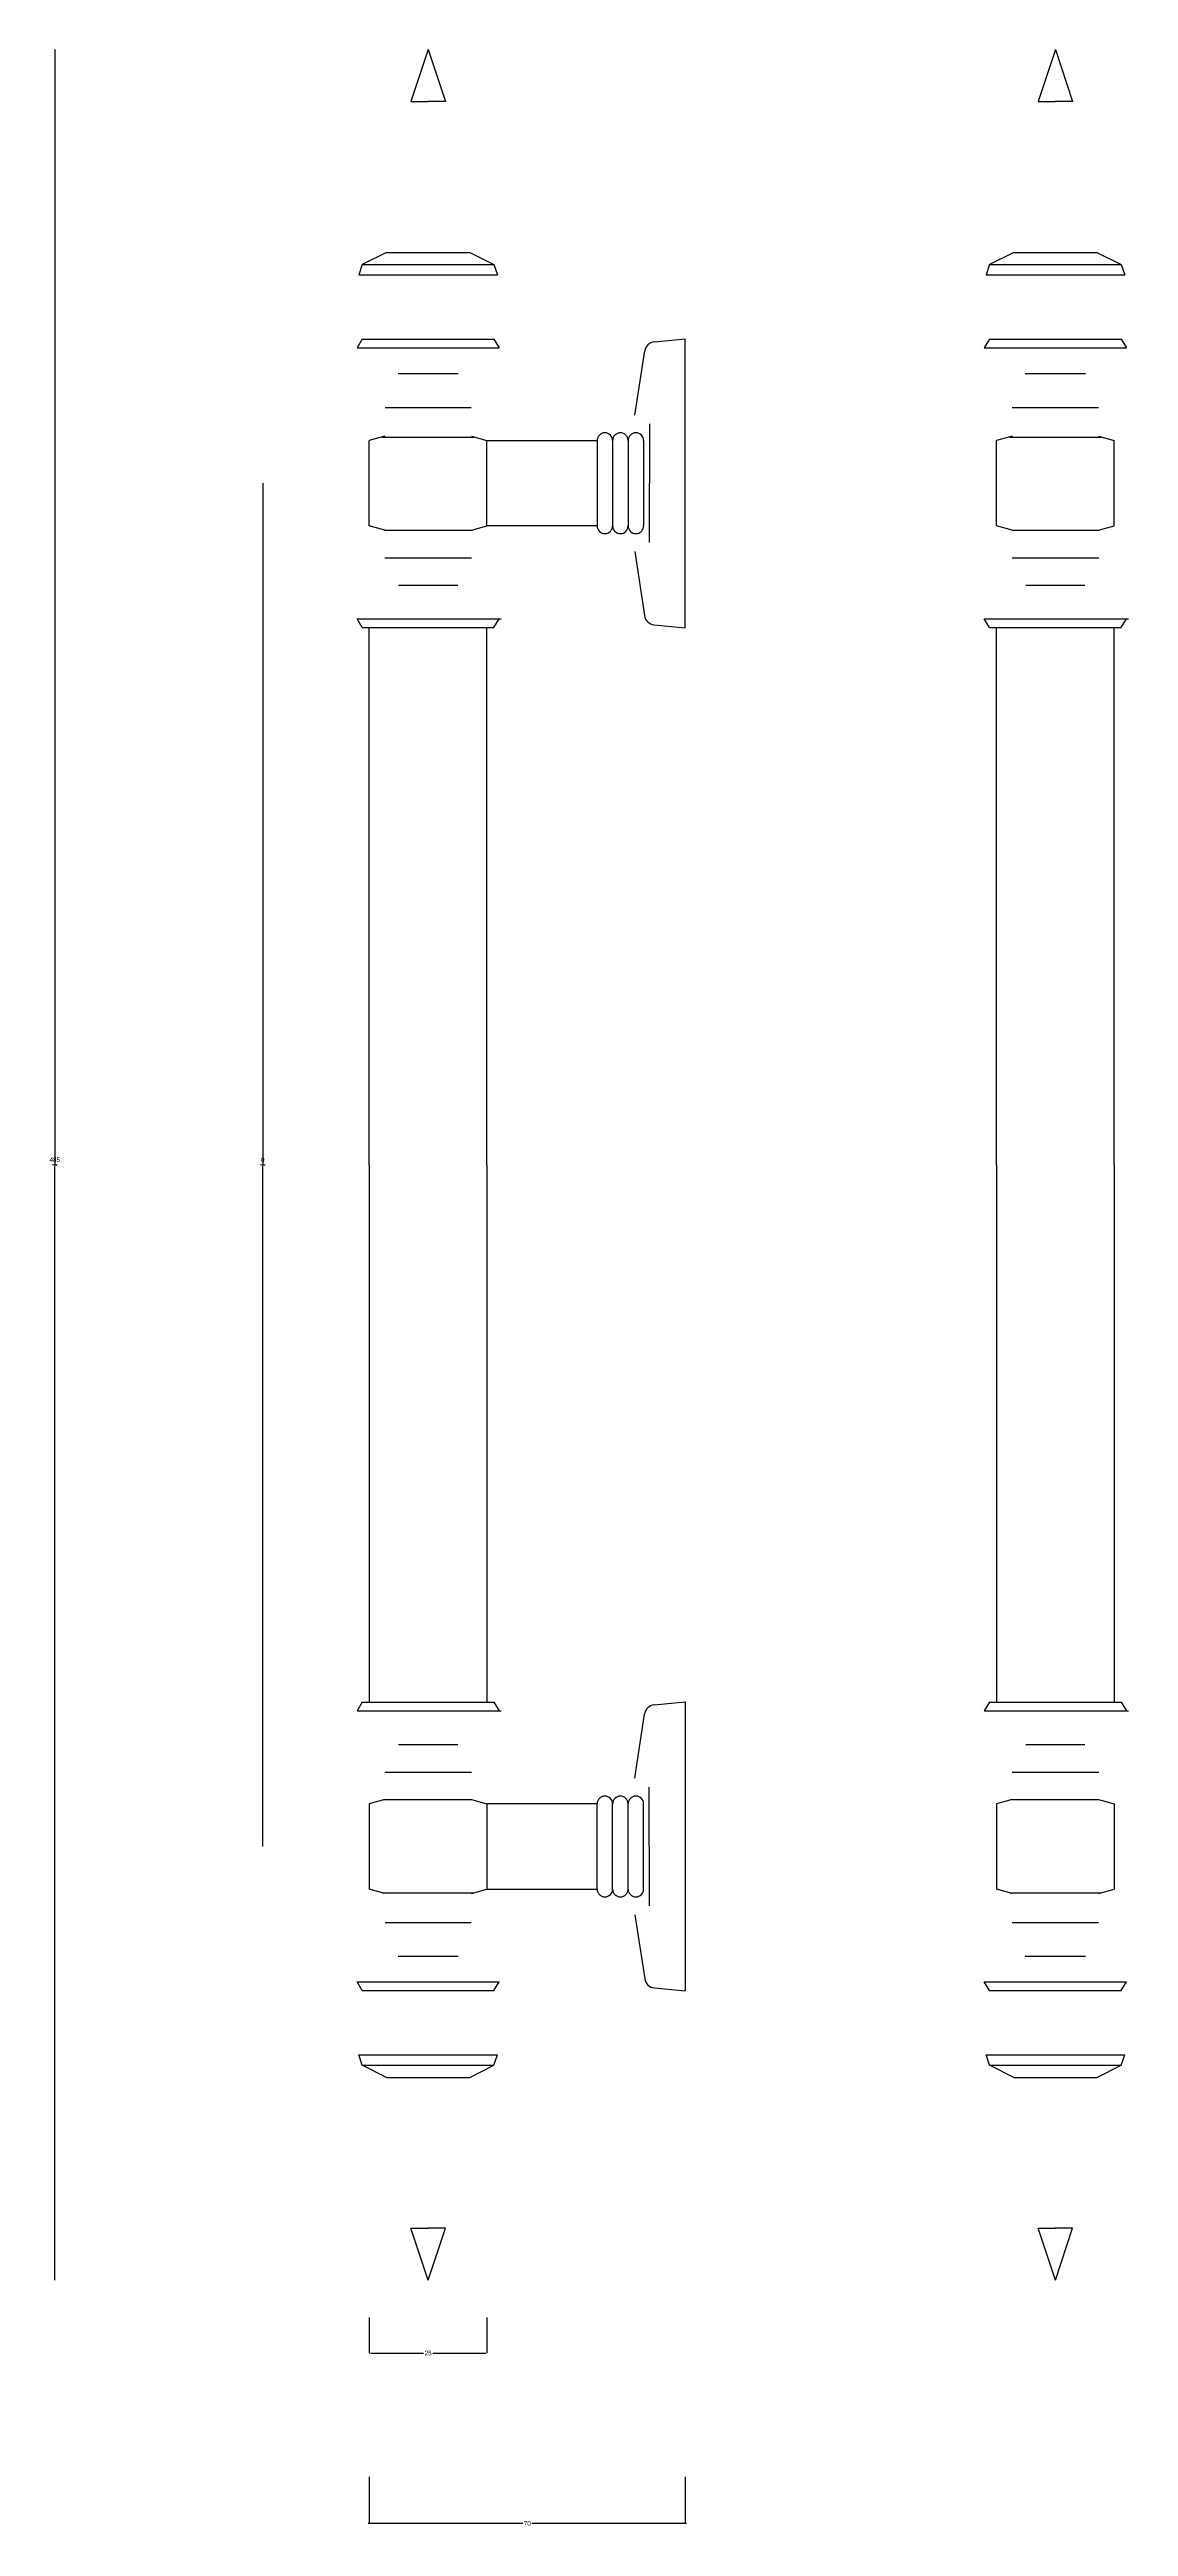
# Model space of a CAD drawing. Header units: metres. Extents: x 125 to 360, y 246 to 786.
import ezdxf

# ---------------------------------------------------------------- set-up
doc = ezdxf.new("R2010")
doc.units = ezdxf.units.M
for name, color, linetype in [('3', 3, 'Continuous'), ('4', 4, 'Continuous'), ('7', 7, 'Continuous'), ('DIM', 3, 'Continuous')]:
    doc.layers.add(name, color=color, linetype=linetype)
doc.dimstyles.get("Standard").update_dxf_attribs({"dimtxt": 2.5, "dimasz": 2.5, "dimexe": 1.25, "dimexo": 0.625, "dimtad": 1, "dimcen": 2.5, "dimazin": 3, "dimtfac": 1, "dimtmove": 0, "dimatfit": 3})

# ---------------------------------------------------------------- blocks, each defined once
blk = doc.blocks.new('*D1')
for p, q in [((171.6, 691.17), (171.6, 542.68)), ((171.35, 542.68), (171.1, 542.68)), ((171.6, 394.19), (171.6, 542.68)), ((171.6, 542.68), (171.6, 542.68)), ((171.85, 542.68), (172.1, 542.68))]:
    blk.add_line(p, q)
at = {"layer": 'Defpoints'}
for p in [(171.6, 691.17), (171.6, 542.68), (171.6, 394.19)]:
    blk.add_point(p, dxfattribs=at)
at = {"layer": 'DIM', "insert": (171.6, 543.805), "char_height": 1, "attachment_point": 5}
blk.add_mtext('0', dxfattribs=at)
blk = doc.blocks.new('*D2')
for p, q in [((126.28, 785.68), (126.28, 542.68)), ((126.03, 542.68), (125.78, 542.68)), ((126.28, 299.68), (126.28, 542.68)), ((126.28, 542.68), (126.28, 542.68)), ((126.53, 542.68), (126.78, 542.68))]:
    blk.add_line(p, q)
at = {"layer": 'Defpoints'}
for p in [(126.28, 785.68), (126.28, 542.68), (126.28, 299.68)]:
    blk.add_point(p, dxfattribs=at)
at = {"layer": 'DIM', "insert": (126.28, 543.805), "char_height": 1, "attachment_point": 5}
blk.add_mtext('485', dxfattribs=at)
blk = doc.blocks.new('*D3')
for p, q in [((194.8, 291.56), (194.8, 283.82)), ((220.45, 291.56), (220.45, 283.82)), ((195.05, 283.82), (206.625, 283.82)), ((208.625, 283.82), (220.2, 283.82))]:
    blk.add_line(p, q)
at = {"layer": 'Defpoints'}
for p in [(194.8, 291.56), (220.45, 291.56), (194.8, 283.82)]:
    blk.add_point(p, dxfattribs=at)
at = {"layer": 'DIM', "insert": (207.625, 283.82), "char_height": 1, "attachment_point": 5}
blk.add_mtext('25', dxfattribs=at)
blk = doc.blocks.new('*D4')
for p, q in [((194.8, 256.82), (194.8, 246.69)), ((263.65, 256.83), (263.65, 246.69)), ((228.225, 246.69), (194.55, 246.69)), ((263.9, 246.69), (230.225, 246.69))]:
    blk.add_line(p, q)
at = {"layer": 'Defpoints'}
for p in [(194.8, 256.82), (263.65, 256.83), (263.65, 246.69)]:
    blk.add_point(p, dxfattribs=at)
at = {"layer": 'DIM', "insert": (229.225, 246.69), "char_height": 1, "attachment_point": 5}
blk.add_mtext('70', dxfattribs=at)

msp = doc.modelspace()

# ---------------------------------------------------------------- linework, layer by layer
at = {"layer": '3'}
for p, q in [((203.87, 774.37), (207.65, 774.37)), ((211.38, 774.37), (207.59, 774.37)), ((340.52, 774.37), (344.3, 774.37)), ((348.03, 774.37), (344.24, 774.37)), ((198.57, 741.49), (216.68, 741.49)), ((335.22, 741.49), (353.33, 741.49)), ((192.52, 736.57), (222.73, 736.57)), ((193.27, 738.84), (221.97, 738.84)), ((329.17, 736.57), (359.38, 736.57)), ((329.92, 738.84), (358.62, 738.84)), ((192.14, 720.7), (223.11, 720.7)), ((193.27, 722.59), (222.03, 722.59)), ((328.79, 720.7), (359.76, 720.7)), ((329.92, 722.59), (358.68, 722.59)), ((201.08, 715.1), (214.16, 715.1)), ((337.73, 715.1), (350.81, 715.1)), ((198.24, 707.72), (217, 707.72)), ((334.89, 707.72), (353.65, 707.72)), ((255.83, 704.1), (255.8, 678.26)), ((197.62, 701.26), (217.63, 701.26)), ((220.45, 681.9), (220.45, 700.48)), ((244.45, 700.48), (244.45, 681.9)), ((247.82, 700.48), (247.82, 681.9)), ((251.2, 700.48), (251.2, 681.9)), ((334.27, 701.26), (354.28, 701.26)), ((357.1, 681.9), (357.1, 700.48)), ((198.12, 680.96), (217.12, 680.96)), ((334.77, 680.96), (353.78, 680.96)), ((198.18, 674.96), (217.07, 674.96)), ((334.83, 674.96), (353.72, 674.96)), ((201.17, 668.97), (214.07, 668.97)), ((337.83, 668.97), (350.72, 668.97)), ((192.14, 661.66), (223.55, 661.66)), ((193.27, 659.77), (222.03, 659.77)), ((328.79, 661.66), (360.2, 661.66)), ((329.92, 659.77), (358.68, 659.77)), ((192.14, 423.7), (223.55, 423.7)), ((193.27, 425.59), (222.03, 425.59)), ((328.79, 423.7), (360.2, 423.7)), ((329.92, 425.59), (358.68, 425.59)), ((201.17, 416.4), (214.07, 416.4)), ((337.83, 416.4), (350.72, 416.4)), ((198.18, 410.4), (217.07, 410.4)), ((334.83, 410.4), (353.72, 410.4)), ((255.83, 381.26), (255.8, 407.11)), ((198.12, 404.4), (217.12, 404.4)), ((220.45, 403.47), (220.45, 384.88)), ((244.45, 384.88), (244.45, 403.47)), ((247.82, 384.88), (247.82, 403.47)), ((251.2, 384.88), (251.2, 403.47)), ((334.77, 404.4), (353.78, 404.4)), ((357.1, 403.47), (357.1, 384.88)), ((197.62, 384.1), (217.63, 384.1)), ((334.27, 384.1), (354.28, 384.1)), ((198.24, 377.64), (217, 377.64)), ((334.89, 377.64), (353.65, 377.64)), ((201.08, 370.26), (214.16, 370.26)), ((337.73, 370.26), (350.81, 370.26)), ((192.14, 364.66), (223.11, 364.66)), ((193.27, 362.77), (222.03, 362.77)), ((328.79, 364.66), (359.76, 364.66)), ((329.92, 362.77), (358.68, 362.77)), ((192.52, 348.79), (222.73, 348.79)), ((193.27, 346.52), (221.97, 346.52)), ((329.17, 348.79), (359.38, 348.79)), ((329.92, 346.52), (358.62, 346.52)), ((198.57, 343.87), (216.68, 343.87)), ((335.22, 343.87), (353.33, 343.87)), ((203.87, 310.99), (207.65, 310.99)), ((211.38, 310.99), (207.59, 310.99)), ((340.52, 310.99), (344.3, 310.99)), ((348.03, 310.99), (344.24, 310.99))]:
    msp.add_line(p, q, dxfattribs=at)
at = {"layer": '4'}
for p, q in [((194.8, 542.68), (194.8, 659.77)), ((220.45, 542.68), (220.45, 659.77)), ((331.45, 542.68), (331.45, 659.77)), ((357.1, 542.68), (357.1, 659.77)), ((194.8, 542.68), (194.8, 425.59)), ((220.45, 542.68), (220.45, 425.59)), ((331.45, 542.68), (331.45, 425.59)), ((357.1, 542.68), (357.1, 425.59))]:
    msp.add_line(p, q, dxfattribs=at)
at = {"layer": '7'}
for p, q in [((207.62, 785.68), (203.87, 774.37)), ((207.62, 785.68), (211.38, 774.37)), ((344.27, 785.68), (340.52, 774.37)), ((344.27, 785.68), (348.03, 774.37)), ((198.57, 741.49), (193.27, 738.84)), ((216.68, 741.49), (221.97, 738.84)), ((335.22, 741.49), (329.92, 738.84)), ((353.33, 741.49), (358.62, 738.84)), ((193.27, 738.84), (192.52, 736.57)), ((221.97, 738.84), (222.73, 736.57)), ((329.92, 738.84), (329.17, 736.57)), ((358.62, 738.84), (359.38, 736.57)), ((193.27, 722.59), (192.14, 720.7)), ((221.97, 722.59), (223.11, 720.7)), ((252.69, 706.04), (254.8, 720.01)), ((256.92, 722.01), (263.65, 722.63)), ((263.65, 659.7), (263.65, 722.63)), ((329.92, 722.59), (328.79, 720.7)), ((358.62, 722.59), (359.76, 720.7)), ((198.19, 701.42), (194.8, 700.48)), ((194.8, 681.88), (194.8, 700.48)), ((217.05, 701.42), (220.45, 700.48)), ((220.45, 681.88), (220.45, 700.48)), ((220.45, 700.48), (244.45, 700.48)), ((254.57, 700.48), (254.57, 681.9)), ((334.84, 701.42), (331.45, 700.48)), ((331.45, 681.88), (331.45, 700.48)), ((353.7, 701.42), (357.1, 700.48)), ((357.1, 681.88), (357.1, 700.48)), ((198.19, 680.94), (194.8, 681.88)), ((217.05, 680.94), (220.45, 681.88)), ((244.45, 681.9), (220.45, 681.9)), ((334.84, 680.94), (331.45, 681.88)), ((353.7, 680.94), (357.1, 681.88)), ((252.66, 676.32), (254.75, 662.35)), ((193.27, 659.77), (192.14, 661.66)), ((221.97, 659.77), (223.11, 661.66)), ((256.86, 660.35), (263.65, 659.7)), ((329.92, 659.77), (328.79, 661.66)), ((358.62, 659.77), (359.76, 661.66)), ((193.27, 425.59), (192.14, 423.7)), ((221.97, 425.59), (223.11, 423.7)), ((252.66, 409.04), (254.75, 423.01)), ((256.86, 425.02), (263.65, 425.66)), ((263.65, 425.66), (263.65, 362.73)), ((329.92, 425.59), (328.79, 423.7)), ((358.62, 425.59), (359.76, 423.7)), ((198.19, 404.42), (194.8, 403.48)), ((194.8, 403.48), (194.8, 384.88)), ((217.05, 404.42), (220.45, 403.48)), ((220.45, 403.48), (220.45, 384.88)), ((244.45, 403.47), (220.45, 403.47)), ((254.57, 384.88), (254.57, 403.47)), ((334.84, 404.42), (331.45, 403.48)), ((331.45, 403.48), (331.45, 384.88)), ((353.7, 404.42), (357.1, 403.48)), ((357.1, 403.48), (357.1, 384.88)), ((198.19, 383.94), (194.8, 384.88)), ((217.05, 383.94), (220.45, 384.88)), ((220.45, 384.88), (244.45, 384.88)), ((334.84, 383.94), (331.45, 384.88)), ((353.7, 383.94), (357.1, 384.88)), ((252.69, 379.32), (254.8, 365.36)), ((193.27, 362.77), (192.14, 364.66)), ((221.97, 362.77), (223.11, 364.66)), ((256.92, 363.36), (263.65, 362.73)), ((329.92, 362.77), (328.79, 364.66)), ((358.62, 362.77), (359.76, 364.66)), ((193.27, 346.52), (192.52, 348.79)), ((198.57, 343.87), (193.27, 346.52)), ((216.68, 343.87), (221.97, 346.52)), ((221.97, 346.52), (222.73, 348.79)), ((329.92, 346.52), (329.17, 348.79)), ((335.22, 343.87), (329.92, 346.52)), ((353.33, 343.87), (358.62, 346.52)), ((358.62, 346.52), (359.38, 348.79)), ((207.62, 299.68), (203.87, 310.99)), ((207.62, 299.68), (211.38, 310.99)), ((344.27, 299.68), (340.52, 310.99)), ((344.27, 299.68), (348.03, 310.99))]:
    msp.add_line(p, q, dxfattribs=at)
for centre, radius, start, end in [((257.14, 719.65), 2.36, 95.31, 171.41), ((246.13, 700.48), 1.69, 0, 180), ((249.51, 700.48), 1.69, 0, 180), ((252.88, 700.48), 1.69, 0, 180), ((246.13, 681.9), 1.69, 180, 0), ((249.51, 681.9), 1.69, 180, 0), ((252.88, 681.9), 1.69, 180, 0), ((257.08, 662.7), 2.36, 188.49, 264.59), ((257.08, 422.66), 2.36, 95.41, 171.51), ((246.13, 403.47), 1.69, 0, 180), ((249.51, 403.47), 1.69, 0, 180), ((252.88, 403.47), 1.69, 0, 180), ((246.13, 384.88), 1.69, 180, 0), ((249.51, 384.88), 1.69, 180, 0), ((252.88, 384.88), 1.69, 180, 0), ((257.14, 365.71), 2.36, 188.59, 264.69)]:
    msp.add_arc(centre, radius, start, end, dxfattribs=at)

# ---------------------------------------------------------------- dimensions: what is measured, and where the dimension line sits
at = {"layer": 'DIM'}
for base, p1, p2, text, picture, middle in [((126.28, 542.68), (126.28, 785.68), (126.28, 299.68), '485', '*D2', (126.28, 543.805)), ((194.8, 283.82), (194.8, 291.56), (220.45, 291.56), '25', '*D3', (207.625, 283.82)), ((263.65, 246.69), (263.65, 256.83), (194.8, 256.82), '70', '*D4', (229.225, 246.69))]:
    dim = msp.add_linear_dim(base=base, p1=p1, p2=p2, text=text, dimstyle='Standard', dxfattribs=at)
    dim.commit()
    dim.dimension.update_dxf_attribs({"geometry": picture, "text_midpoint": middle})
dim = msp.add_linear_dim(base=(171.6, 542.68), p1=(171.6, 691.17), p2=(171.6, 394.19), dimstyle='Standard', dxfattribs=at)
dim.commit()
dim.dimension.update_dxf_attribs({"geometry": '*D1', "text_midpoint": (171.6, 543.805)})

doc.saveas('drawing.dxf')
